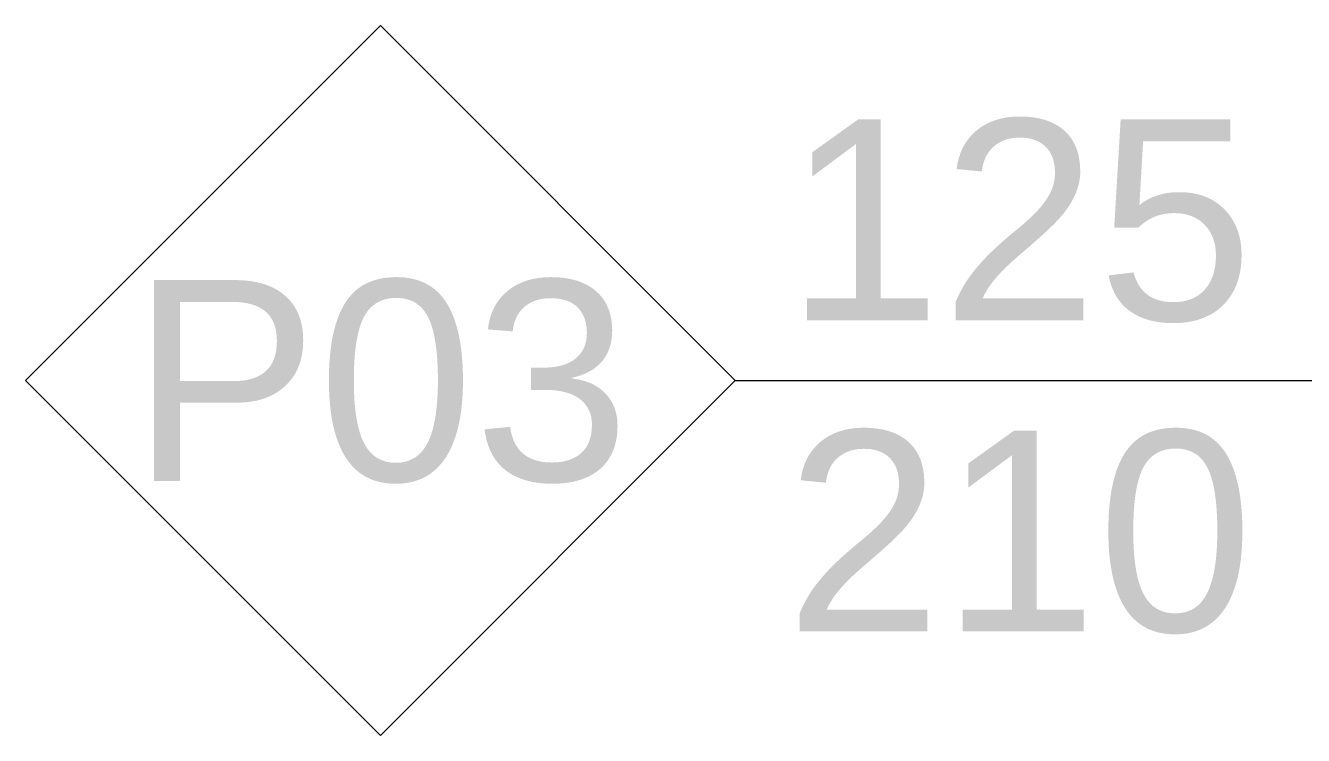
# Model space of a CAD drawing. Extents: x -2598 to 23780, y 0 to 8114.
# Drawn here: x 12947.2 to 13010.8, y 1746 to 1781.4 of the extents above; entities that cross this region are included whole.
import ezdxf
from ezdxf.enums import TextEntityAlignment as Align

# ---------------------------------------------------------------- set-up
doc = ezdxf.new("R2010")
doc.units = 0
doc.header["$LTSCALE"] = 25
doc.header["$MEASUREMENT"] = 0
doc.layers.get('0').update_dxf_attribs({"color": 9, "lineweight": 9})
doc.layers.add('22', color=8, linetype='Continuous', lineweight=9)
doc.styles.add('Arial', font='arial.ttf', dxfattribs={"height": 2.5})

# ---------------------------------------------------------------- blocks, each defined once
blk = doc.blocks.new('0_windowno')
for points in [[(0, 3.536), (-3.536, 0), (0, -3.536), (3.536, 0), (0, 3.536)], [(3.536, 0), (11.536, 0)]]:
    blk.add_lwpolyline(points)
at = {"style": 'Arial'}
blk.add_attdef('GENISLIK', text='', height=2, dxfattribs=at).set_placement((4.036, 0), align=Align.BOTTOM_LEFT)
blk.add_attdef('PENCERENO', text='', height=2, dxfattribs=at).set_placement((0, 0), align=Align.MIDDLE_CENTER)
blk.add_attdef('YUKSEKLIK', text='', height=2, dxfattribs=at).set_placement((4.036, -0.5), align=Align.TOP_LEFT)
blk = doc.blocks.new('KAPI KODLARI 2. KAT')
at = {"layer": '22', "xscale": 5, "yscale": 5, "zscale": 5}
blk.add_blockref('0_windowno', (12964.833, 1763.716), dxfattribs=at).add_auto_attribs({'PENCERENO': 'P03', 'GENISLIK': '125', 'YUKSEKLIK': '210'})

msp = doc.modelspace()

# ---------------------------------------------------------------- block references
at = {"layer": '22'}
msp.add_blockref('KAPI KODLARI 2. KAT', (0, 0), dxfattribs=at)

doc.saveas('drawing.dxf')
